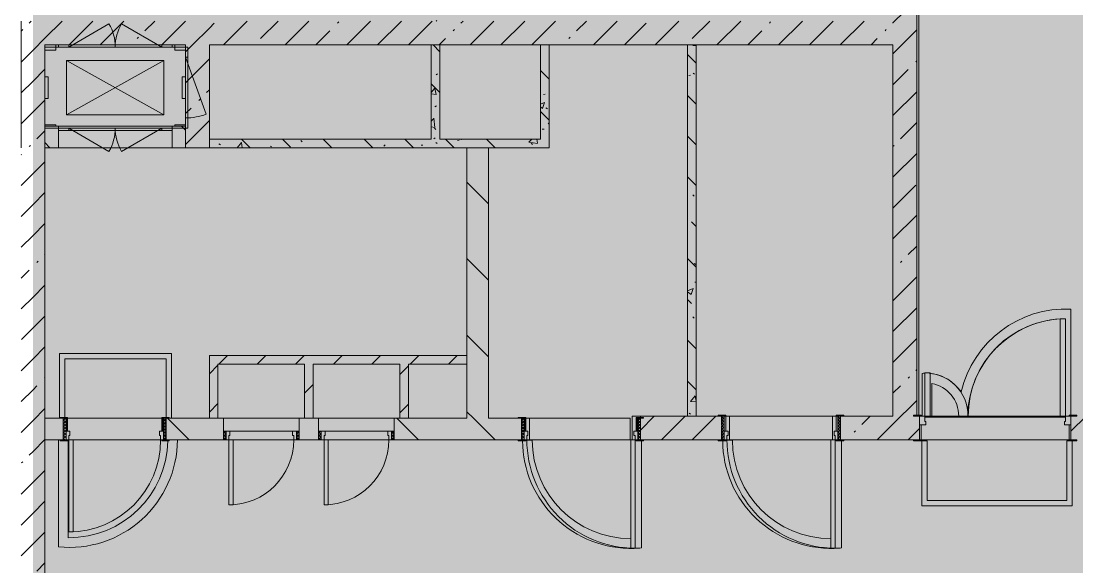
# Model space of a CAD drawing. Header units: millimetres. Extents: x 81731 to 272849, y -8553 to 29000.
# Drawn here: x 230589 to 240349, y 12227 to 17269 of the extents above; entities that cross this region are included whole.
import ezdxf

# ---------------------------------------------------------------- set-up
doc = ezdxf.new("R2010")
doc.units = ezdxf.units.MM
doc.layers.add('A-DETL-GENF-1', color=7, linetype='Continuous', lineweight=9, true_color=0xc0c0c0, transparency=0.4)
for name, color, linetype, lineweight, true_color in [('A-DOOR-3', 7, 'Continuous', 5, 0xb7b7b7), ('A-DOOR-4', 7, 'Continuous', 5, 0xe2e2e2), ('A-DOOR-5', 7, 'Continuous', 5, 0xaaaaaa), ('A-DOOR-FRAM-2', 7, 'Continuous', 5, 0xe2e2e2), ('A-DOOR-FRAM-3', 7, 'Continuous', 5, 0xb7b7b7), ('A-DOOR-FRAM-4', 7, 'Continuous', 5, 0xaaaaaa), ('A-FLOR-2', 7, 'Continuous', 5, 0xb7b7b7), ('A-GENM-2', 7, 'Continuous', 5, 0x737373), ('A-WALL-8', 7, 'Continuous', 9, 0x737373), ('I-WALL-25', 7, 'Continuous', 5, 0x737373), ('I-WALL-26', 7, 'Continuous', 5, 0x787878), ('M-EQPM-3', 7, 'Continuous', 5, 0x737373)]:
    doc.layers.add(name, color=color, linetype=linetype, lineweight=lineweight, true_color=true_color)
doc.layers.add('I-WALL-24', color=7, linetype='Continuous', lineweight=5)
pattern_1 = [(45, (145838.57, 0), (-285.1231, 285.1231), []), (45, (146123.7, 0), (-285.1231, 285.1231), [504.031, -100.806, 16.764, -84.042])]
pattern_2 = [(135, (145838.57, 0), (-353.5534, -353.5534), [])]
pattern_3 = [(135, (145838.57, 0), (-377.1708, -377.1708), [533.4, -88.9, 17.78, -88.9]), (135, (145838.57, 376.94), (-377.1708, -377.1708), []), (50, (145838.57, 0), (637.6445, -55.7866), [66.675, -733.425]), (355, (145838.6, 0), (-123.3494, 668.699), [53.34, -586.74]), (100.451, (145891.7, -4.65), (514.299, 612.908), [56.665, -623.315]), (46.184, (145838.6, 177.8), (948.7764, -147.15), [100.012, -1100.137]), (96.636, (145917.6, 165.5), (830.909, 865.997), [84.998, -934.973]), (351.184, (145838.6, 177.8), (830.918, 865.988), [80.01, -880.11]), (21, (145927.47, 133.35), (530.6506, -357.9283), [66.675, -733.425]), (326, (145927.5, 133.35), (216.308, 644.6585), [53.34, -586.74]), (71.451, (145971.7, 103.5), (746.9596, 286.7243), [56.665, -623.315]), (37.5, (145838.57, 0), (10.81053, 295.9426), [16.764, -562.864, 16.764, -578.866, -588.962]), (37.5, (145838.57, 0), (10.81053, 295.9426), [-1175.258, 16.764, -572.198]), (7.5, (145838.57, 0), (233.8692, 350.6318), [16.764, -322.834, 16.764, -549.529, -224.472]), (7.5, (145838.57, 0), (233.8692, 350.6318), [-905.891, 16.764, -207.708]), (327.5, (145640.32, 0), (474.5678, -20.0513), [16.764, -205.486, 16.764, -676.656, -920.115]), (327.5, (145640.32, 0), (474.5678, -20.0513), [-915.67, 16.764, -903.351]), (317.5, (145551.42, 0), (518.4522, 88.9934), [16.764, -272.161, 16.764, -443.738, -653.415]), (317.5, (145551.42, 0), (518.4522, 88.9934), [-749.427, 16.764, -636.651])]
pattern_4 = [(45, (145838.57, 0), (-176.7767, 176.7767), [])]

# ---------------------------------------------------------------- blocks, each defined once
blk = doc.blocks.new('110_Дверь_СКБ_1Ст_Внутренняя1 - Д-8 950x2100h_охрана-V99-2_4_3_птичка')
at = {"layer": 'A-DOOR-4'}
h = blk.add_hatch(color=256, dxfattribs=at)
h.paths.add_polyline_path([(-437.5, 100), (-437.5, 20), (-402.5, 20), (-402.5, 60), (-412.5, 60), (-416.2, 100)])
h.paths.add_polyline_path([(437.5, 100), (437.5, 60), (427.5, 60), (427.5, 20), (462.5, 20), (462.5, 100)])
at = {"layer": 'A-DOOR-5'}
h = blk.add_hatch(dxfattribs=at)
h.set_pattern_fill('FP_6', color=256, style=0, pattern_type=2)
h.set_pattern_definition([(135, (1826.41, 164.685), (-14.14214, -14.14214), []), (225, (1826.41, 164.685), (14.14214, -14.14214), [])])
h.paths.add_polyline_path([(487.5, 100), (462.5, 100), (462.5, -100), (487.5, -100), (487.5, -34.8)])
at = {"layer": 'A-DOOR-FRAM-2'}
for points in [[(397.5, 950), (397.5, 100), (437.5, 100), (437.5, 950)], [(-492.5, 108), (-492.5, 100), (-422.5, 100), (-422.5, 108)], [(511.4, 108), (447.5, 108), (447.5, 100), (517.5, 100), (517.5, 108)], [(-422.5, 20), (-437.5, 20), (-437.5, -100), (-422.5, -100), (-422.5, -34.8)], [(462.5, 20), (447.5, 20), (447.5, -100), (462.5, -100), (462.5, -34.8)], [(-492.5, -100), (-492.5, -108), (-422.5, -108), (-422.5, -100)], [(517.5, -100), (447.5, -100), (447.5, -108), (517.5, -108)]]:
    blk.add_hatch(color=256, dxfattribs=at).paths.add_polyline_path(points)
at = {"layer": 'A-DOOR-FRAM-4'}
h = blk.add_hatch(dxfattribs=at)
h.set_pattern_fill('FP_7', color=256, style=0, pattern_type=2)
h.set_pattern_definition([(45, (-296.384, 164.685), (-14.1421, 14.1421), []), (135, (-296.384, 164.685), (-14.1421, -14.1421), [])])
h.paths.add_polyline_path([(-437.5, 100), (-462.5, 100), (-462.5, -100), (-437.5, -100), (-437.5, -34.8)])
at = {"layer": 'A-DOOR-3'}
for p, q in [((437.5, 950), (397.5, 950)), ((397.5, 950), (397.5, 100)), ((437.5, 100), (437.5, 950)), ((397.5, 100), (437.5, 100))]:
    blk.add_line(p, q, dxfattribs=at)
blk.add_arc((437.5, 100), 850, 90, 180, dxfattribs=at)
at = {"layer": 'A-DOOR-FRAM-3'}
for p, q in [((-422.5, 108), (-492.5, 108)), ((-492.5, 108), (-492.5, 100)), ((-492.5, 100), (-422.5, 100)), ((-437.5, 100), (-462.5, 100)), ((-462.5, 100), (-462.5, -100)), ((-412.5, 100), (-437.5, 100)), ((-437.5, 100), (-437.5, 20)), ((-437.5, -100), (-437.5, 100)), ((-422.5, 100), (-437.5, 100)), ((-437.5, 100), (-437.5, 99)), ((-437.5, 99), (-422.5, 99)), ((-422.5, 100), (-422.5, 108)), ((-422.5, 99), (-422.5, 100)), ((-412.5, 60), (-412.5, 100)), ((437.5, 100), (437.5, 60)), ((462.5, 100), (437.5, 100)), ((517.5, 108), (447.5, 108)), ((447.5, 108), (447.5, 100)), ((462.5, 100), (447.5, 100)), ((447.5, 100), (447.5, 99)), ((447.5, 100), (517.5, 100)), ((447.5, 99), (462.5, 99)), ((462.5, 20), (462.5, 100)), ((487.5, 100), (462.5, 100)), ((462.5, 100), (462.5, -100)), ((462.5, 99), (462.5, 100)), ((487.5, -100), (487.5, 100)), ((517.5, 100), (517.5, 108)), ((-437.5, 20), (-402.5, 20)), ((-422.5, 20), (-437.5, 20)), ((-437.5, 20), (-437.5, -100)), ((-422.5, -100), (-422.5, 20)), ((-402.5, 60), (-412.5, 60)), ((-402.5, 20), (-402.5, 60)), ((437.5, 60), (427.5, 60)), ((427.5, 60), (427.5, 20)), ((427.5, 20), (462.5, 20)), ((462.5, 20), (447.5, 20)), ((447.5, 20), (447.5, -100)), ((462.5, -100), (462.5, 20)), ((-422.5, -100), (-492.5, -100)), ((-492.5, -100), (-492.5, -108)), ((-492.5, -108), (-422.5, -108)), ((-462.5, -100), (-437.5, -100)), ((-437.5, -100), (-422.5, -100)), ((-422.5, -108), (-422.5, -100)), ((447.5, -100), (462.5, -100)), ((517.5, -100), (447.5, -100)), ((447.5, -100), (447.5, -108)), ((447.5, -108), (517.5, -108)), ((462.5, -100), (487.5, -100)), ((517.5, -108), (517.5, -100))]:
    blk.add_line(p, q, dxfattribs=at)
blk = doc.blocks.new('DOR_Проход в стене_Прямоугольный - 1050x1150 EI30-23344994-2_4_3_птичка')
at = {"layer": 'A-DOOR-3'}
for p, q in [((525, 100), (-525, 100)), ((525, -100), (-525, -100))]:
    blk.add_line(p, q, dxfattribs=at)
blk = doc.blocks.new('110_Дверь_СКБ_2Ст - Д-1_л_Лестничная клетка EIS60 2-32142534-2_4_3_птичка')
at = {"layer": 'A-DOOR-4'}
for points in [[(662.5, 110), (662.5, 1010), (612.5, 1010), (612.5, 110)], [(-587.5, 510), (-637.5, 510), (-637.5, 110), (-587.5, 110), (-587.5, 433.2)], [(712.5, 30), (697.5, 30), (697.5, -110), (712.5, -110), (712.5, -30.6)]]:
    blk.add_hatch(color=256, dxfattribs=at).paths.add_polyline_path(points)
h = blk.add_hatch(color=256, dxfattribs=at)
h.paths.add_polyline_path([(712.5, 110), (662.5, 110), (662.5, 60), (652.5, 60), (652.5, 30), (712.5, 30)])
h.paths.add_polyline_path([(-627.5, 30), (-627.5, 60), (-637.5, 60), (-637.5, 110), (-687.5, 110), (-687.5, 30)])
at = {"layer": 'A-DOOR-FRAM-2'}
for points in [[(-672.5, 110), (-672.5, 118), (-742.5, 118), (-742.5, 110)], [(767.5, 110), (767.5, 118), (697.5, 118), (697.5, 110)], [(-672.5, 30), (-687.5, 30), (-687.5, -110), (-672.5, -110), (-672.5, -30.6)], [(-672.5, -110), (-742.5, -110), (-742.5, -118), (-672.5, -118)], [(767.5, -118), (767.5, -110), (697.5, -110), (697.5, -118)]]:
    blk.add_hatch(color=256, dxfattribs=at).paths.add_polyline_path(points)
at = {"layer": 'A-DOOR-3'}
for p, q in [((662.5, 1010), (612.5, 1010)), ((612.5, 1010), (612.5, 110)), ((662.5, 110), (662.5, 1010)), ((-637.5, 510), (-637.5, 110)), ((-587.5, 510), (-637.5, 510)), ((-587.5, 110), (-587.5, 510)), ((-637.5, 110), (-587.5, 110)), ((612.5, 110), (662.5, 110))]:
    blk.add_line(p, q, dxfattribs=at)
for centre, radius, start, end in [((662.5, 110), 900, 90, 180), ((-637.5, 110), 400, 360, 90)]:
    blk.add_arc(centre, radius, start, end, dxfattribs=at)
at = {"layer": 'A-DOOR-FRAM-3'}
for p, q in [((-672.5, 118), (-742.5, 118)), ((-742.5, 118), (-742.5, 110)), ((-742.5, 110), (-672.5, 110)), ((-637.5, 110), (-687.5, 110)), ((-687.5, 110), (-687.5, 30)), ((-672.5, 110), (-672.5, 118)), ((-637.5, 60), (-637.5, 110)), ((662.5, 110), (662.5, 60)), ((712.5, 110), (662.5, 110)), ((767.5, 118), (697.5, 118)), ((697.5, 118), (697.5, 110)), ((697.5, 110), (767.5, 110)), ((712.5, 30), (712.5, 110)), ((767.5, 110), (767.5, 118)), ((-687.5, 30), (-627.5, 30)), ((-672.5, 30), (-687.5, 30)), ((-687.5, 30), (-687.5, -110)), ((-672.5, -110), (-672.5, 30)), ((-627.5, 60), (-637.5, 60)), ((-627.5, 30), (-627.5, 60)), ((662.5, 60), (652.5, 60)), ((652.5, 60), (652.5, 30)), ((652.5, 30), (712.5, 30)), ((712.5, 30), (697.5, 30)), ((697.5, 30), (697.5, -110)), ((712.5, -110), (712.5, 30)), ((-672.5, -110), (-742.5, -110)), ((-742.5, -110), (-742.5, -118)), ((-742.5, -118), (-672.5, -118)), ((-687.5, -110), (-672.5, -110)), ((-672.5, -118), (-672.5, -110)), ((697.5, -110), (712.5, -110)), ((767.5, -110), (697.5, -110)), ((697.5, -110), (697.5, -118)), ((697.5, -118), (767.5, -118)), ((767.5, -118), (767.5, -110))]:
    blk.add_line(p, q, dxfattribs=at)
blk = doc.blocks.new('110_Дверь_СКБ_1Ст_Внутренняя1 - Д-3 _п_ 1100x2100h_много всего-32102842-2_4_3_птичка')
at = {"layer": 'A-DOOR-4'}
h = blk.add_hatch(color=256, dxfattribs=at)
h.paths.add_polyline_path([(512.5, 110), (512.5, 70), (502.5, 70), (502.5, 30), (537.5, 30), (537.5, 110)])
h.paths.add_polyline_path([(-487.5, 110), (-512.5, 110), (-512.5, 30), (-477.5, 30), (-477.5, 70), (-487.5, 70)])
at = {"layer": 'A-DOOR-5'}
h = blk.add_hatch(dxfattribs=at)
h.set_pattern_fill('FP_21', color=256, style=0, pattern_type=2)
h.set_pattern_definition([(135, (1751.41, 174.685), (-14.14214, -14.14214), []), (225, (1751.41, 174.685), (14.14214, -14.14214), [])])
h.paths.add_polyline_path([(537.5, 110), (541.3, -110), (562.5, -110), (562.5, 110)])
at = {"layer": 'A-DOOR-FRAM-2'}
for points in [[(-487.5, 1110), (-487.5, 110), (-447.5, 110), (-447.5, 1110)], [(-567.5, 118), (-567.5, 110), (-497.5, 110), (-497.5, 118)], [(592.5, 118), (522.5, 118), (522.5, 110), (592.5, 110)], [(-497.5, 30), (-512.5, 30), (-512.5, -110), (-497.5, -110), (-497.5, -24.8)], [(537.5, 30), (522.5, 30), (522.5, -110), (537.5, -110), (537.5, -24.8)], [(-567.5, -110), (-567.5, -118), (-497.5, -118), (-497.5, -110)], [(541.3, -110), (522.5, -110), (522.5, -118), (592.5, -118), (592.5, -110)]]:
    blk.add_hatch(color=256, dxfattribs=at).paths.add_polyline_path(points)
at = {"layer": 'A-DOOR-FRAM-4'}
h = blk.add_hatch(dxfattribs=at)
h.set_pattern_fill('FP_22', color=256, style=0, pattern_type=2)
h.set_pattern_definition([(45, (-371.384, 174.685), (-14.1421, 14.1421), []), (135, (-371.384, 174.685), (-14.1421, -14.1421), [])])
h.paths.add_polyline_path([(-512.5, 110), (-537.5, 110), (-537.5, -110), (-512.5, -110), (-512.5, -24.8)])
at = {"layer": 'A-DOOR-3'}
for p, q in [((-487.5, 1110), (-487.5, 110)), ((-447.5, 1110), (-487.5, 1110)), ((-447.5, 110), (-447.5, 1110)), ((-487.5, 110), (-447.5, 110))]:
    blk.add_line(p, q, dxfattribs=at)
blk.add_arc((-487.5, 110), 1000, 360, 90, dxfattribs=at)
at = {"layer": 'A-DOOR-FRAM-3'}
for p, q in [((-497.5, 118), (-567.5, 118)), ((-567.5, 118), (-567.5, 110)), ((-567.5, 110), (-497.5, 110)), ((-512.5, 110), (-537.5, 110)), ((-537.5, 110), (-537.5, -110)), ((-487.5, 110), (-512.5, 110)), ((-512.5, 110), (-512.5, 30)), ((-512.5, -110), (-512.5, 110)), ((-497.5, 110), (-512.5, 110)), ((-512.5, 110), (-512.5, 109)), ((-512.5, 109), (-497.5, 109)), ((-497.5, 110), (-497.5, 118)), ((-497.5, 109), (-497.5, 110)), ((-487.5, 70), (-487.5, 110)), ((512.5, 110), (512.5, 70)), ((537.5, 110), (512.5, 110)), ((592.5, 118), (522.5, 118)), ((522.5, 118), (522.5, 110)), ((537.5, 110), (522.5, 110)), ((522.5, 110), (522.5, 109)), ((522.5, 110), (592.5, 110)), ((522.5, 109), (537.5, 109)), ((537.5, 30), (537.5, 110)), ((562.5, 110), (537.5, 110)), ((537.5, 110), (537.5, -110)), ((537.5, 109), (537.5, 110)), ((562.5, -24.8), (562.5, 110)), ((592.5, 110), (592.5, 118)), ((-512.5, 30), (-477.5, 30)), ((-497.5, 30), (-512.5, 30)), ((-512.5, 30), (-512.5, -110)), ((-497.5, -110), (-497.5, 30)), ((-477.5, 70), (-487.5, 70)), ((-477.5, 30), (-477.5, 70)), ((512.5, 70), (502.5, 70)), ((502.5, 70), (502.5, 30)), ((502.5, 30), (537.5, 30)), ((537.5, 30), (522.5, 30)), ((522.5, 30), (522.5, -110)), ((537.5, -110), (537.5, 30)), ((562.5, -110), (562.5, -28.5)), ((-497.5, -110), (-567.5, -110)), ((-567.5, -110), (-567.5, -118)), ((-567.5, -118), (-497.5, -118)), ((-537.5, -110), (-512.5, -110)), ((-512.5, -110), (-497.5, -110)), ((-497.5, -118), (-497.5, -110)), ((522.5, -110), (537.5, -110)), ((592.5, -110), (522.5, -110)), ((522.5, -110), (522.5, -118)), ((522.5, -118), (592.5, -118)), ((541.3, -110), (562.5, -110)), ((592.5, -118), (592.5, -110))]:
    blk.add_line(p, q, dxfattribs=at)
blk = doc.blocks.new('110_Дверь_СКБ_1Ст_Внутренняя1 - Д-3 _п_ 1100x2100h_много всего-32102838-2_4_3_птичка')
at = {"layer": 'A-DOOR-4'}
h = blk.add_hatch(color=256, dxfattribs=at)
h.paths.add_polyline_path([(512.5, 100), (512.5, 60), (502.5, 60), (502.5, 20), (537.5, 20), (537.5, 100)])
h.paths.add_polyline_path([(-487.5, 100), (-512.5, 100), (-512.5, 20), (-477.5, 20), (-477.5, 60), (-487.5, 60)])
at = {"layer": 'A-DOOR-5'}
h = blk.add_hatch(dxfattribs=at)
h.set_pattern_fill('FP_23', color=256, style=0, pattern_type=2)
h.set_pattern_definition([(135, (1751.41, 164.685), (-14.14214, -14.14214), []), (225, (1751.41, 164.685), (14.14214, -14.14214), [])])
h.paths.add_polyline_path([(562.5, 100), (537.5, 100), (537.5, -100), (562.5, -100), (562.5, -34.8)])
at = {"layer": 'A-DOOR-FRAM-2'}
for points in [[(-487.5, 1100), (-487.5, 100), (-447.5, 100), (-447.5, 1100)], [(-567.5, 108), (-567.5, 100), (-497.5, 100), (-497.5, 108)], [(592.5, 108), (522.5, 108), (522.5, 100), (592.5, 100)], [(-497.5, 20), (-512.5, 20), (-512.5, -100), (-497.5, -100), (-497.5, -34.8)], [(537.5, 20), (522.5, 20), (522.5, -100), (537.5, -100), (537.5, -34.8)], [(-567.5, -100), (-567.5, -108), (-497.5, -108), (-497.5, -100)], [(592.5, -100), (522.5, -100), (522.5, -108), (592.5, -108)]]:
    blk.add_hatch(color=256, dxfattribs=at).paths.add_polyline_path(points)
at = {"layer": 'A-DOOR-FRAM-4'}
h = blk.add_hatch(dxfattribs=at)
h.set_pattern_fill('FP_24', color=256, style=0, pattern_type=2)
h.set_pattern_definition([(45, (-371.384, 164.685), (-14.1421, 14.1421), []), (135, (-371.384, 164.685), (-14.1421, -14.1421), [])])
h.paths.add_polyline_path([(-512.5, 100), (-537.5, 100), (-537.5, -100), (-512.5, -100), (-512.5, -34.8)])
at = {"layer": 'A-DOOR-3'}
for p, q in [((-487.5, 1100), (-487.5, 100)), ((-447.5, 1100), (-487.5, 1100)), ((-447.5, 100), (-447.5, 1100)), ((-487.5, 100), (-447.5, 100))]:
    blk.add_line(p, q, dxfattribs=at)
blk.add_arc((-487.5, 100), 1000, 360, 90, dxfattribs=at)
at = {"layer": 'A-DOOR-FRAM-3'}
for p, q in [((-497.5, 108), (-567.5, 108)), ((-567.5, 108), (-567.5, 100)), ((-567.5, 100), (-497.5, 100)), ((-512.5, 100), (-537.5, 100)), ((-537.5, 100), (-537.5, -100)), ((-487.5, 100), (-512.5, 100)), ((-512.5, 100), (-512.5, 20)), ((-512.5, -100), (-512.5, 100)), ((-497.5, 100), (-512.5, 100)), ((-512.5, 100), (-512.5, 99)), ((-512.5, 99), (-497.5, 99)), ((-497.5, 100), (-497.5, 108)), ((-497.5, 99), (-497.5, 100)), ((-487.5, 60), (-487.5, 100)), ((512.5, 100), (512.5, 60)), ((537.5, 100), (512.5, 100)), ((592.5, 108), (522.5, 108)), ((522.5, 108), (522.5, 100)), ((537.5, 100), (522.5, 100)), ((522.5, 100), (522.5, 99)), ((522.5, 100), (592.5, 100)), ((522.5, 99), (537.5, 99)), ((537.5, 20), (537.5, 100)), ((562.5, 100), (537.5, 100)), ((537.5, 100), (537.5, -100)), ((537.5, 99), (537.5, 100)), ((562.5, -100), (562.5, 100)), ((592.5, 100), (592.5, 108)), ((-512.5, 20), (-477.5, 20)), ((-497.5, 20), (-512.5, 20)), ((-512.5, 20), (-512.5, -100)), ((-497.5, -100), (-497.5, 20)), ((-477.5, 60), (-487.5, 60)), ((-477.5, 20), (-477.5, 60)), ((512.5, 60), (502.5, 60)), ((502.5, 60), (502.5, 20)), ((502.5, 20), (537.5, 20)), ((537.5, 20), (522.5, 20)), ((522.5, 20), (522.5, -100)), ((537.5, -100), (537.5, 20)), ((-497.5, -100), (-567.5, -100)), ((-567.5, -100), (-567.5, -108)), ((-567.5, -108), (-497.5, -108)), ((-537.5, -100), (-512.5, -100)), ((-512.5, -100), (-497.5, -100)), ((-497.5, -108), (-497.5, -100)), ((522.5, -100), (537.5, -100)), ((592.5, -100), (522.5, -100)), ((522.5, -100), (522.5, -108)), ((522.5, -108), (592.5, -108)), ((537.5, -100), (562.5, -100)), ((592.5, -108), (592.5, -100))]:
    blk.add_line(p, q, dxfattribs=at)
blk = doc.blocks.new('160_Подъемник - 160_Подъемник-23521422-2_4_3_птичка')
at = {"layer": 'A-GENM-2'}
for p, q in [((220, 0), (592.4, 215)), ((220, 0), (592.4, 215)), ((1080, 0), (707.6, 215)), ((1080, 0), (707.6, 215)), ((-20, -95), (-20, 0)), ((-20, 0), (0, 0)), ((0, 0), (0, -95)), ((220, 20), (125, 20)), ((125, 20), (125, 0)), ((220, 20), (125, 20)), ((125, 20), (125, 0)), ((220, 0), (220, 20)), ((1080, 20), (220, 20)), ((220, 20), (1080, 20)), ((220, 0), (220, 20)), ((1080, 20), (220, 20)), ((220, 20), (1080, 20)), ((1080, 0), (1080, 20)), ((1080, 20), (1175, 20)), ((1080, 0), (1080, 20)), ((1080, 20), (1175, 20)), ((1175, 20), (1175, 0)), ((1175, 20), (1175, 0)), ((0, -95), (-20, -95)), ((-20, -95), (-20, -655)), ((-20, -655), (-20, -95)), ((125, 0), (220, 0)), ((125, 0), (220, 0)), ((1175, 0), (1080, 0)), ((1175, 0), (1080, 0)), ((0, -655), (-191.5, -128.8)), ((0, -655), (-20, -655)), ((-20, -655), (-20, -750)), ((0, -750), (0, -655)), ((-20, -750), (0, -750)), ((125, -770), (125, -750)), ((125, -750), (220, -750)), ((125, -770), (125, -750)), ((125, -750), (220, -750)), ((220, -770), (125, -770)), ((220, -770), (125, -770)), ((220, -750), (220, -770)), ((220, -750), (592.4, -965)), ((220, -750), (220, -770)), ((220, -750), (592.4, -965)), ((1080, -770), (220, -770)), ((220, -770), (1080, -770)), ((220, -770), (792, -770)), ((1080, -770), (508, -770)), ((1080, -750), (707.6, -965)), ((1080, -750), (707.6, -965)), ((1080, -750), (1080, -770)), ((1175, -750), (1080, -750)), ((1080, -750), (1080, -770)), ((1175, -750), (1080, -750)), ((1080, -770), (1175, -770)), ((1080, -770), (1175, -770)), ((1175, -770), (1175, -750)), ((1175, -770), (1175, -750))]:
    blk.add_line(p, q, dxfattribs=at)
for centre, radius, start, end in [((220, 0), 430, 0, 30), ((220, 0), 430, 0, 30), ((1080, 0), 430, 150, 180), ((1080, 0), 430, 150, 180), ((0, -655), 560, 90, 110), ((220, -750), 430, 330, 0), ((220, -750), 430, 330, 0), ((1080, -750), 430, 180, 210), ((1080, -750), 430, 180, 210)]:
    blk.add_arc(centre, radius, start, end, dxfattribs=at)
at = {"layer": 'M-EQPM-3'}
for p, q in [((1300, 0), (0, 0)), ((0, 0), (0, -750)), ((1300, -750), (1300, 0)), ((1100, -625), (200, -125)), ((200, -625), (1100, -125)), ((1100, -125), (200, -125)), ((200, -125), (200, -625)), ((1100, -625), (1100, -125)), ((200, -625), (1100, -625)), ((0, -750), (1300, -750))]:
    blk.add_line(p, q, dxfattribs=at)
blk = doc.blocks.new('Закладная деталь приямка - 200_100-20924312-2_4_3_птичка')
at = {"layer": 'M-EQPM-3'}
for p, q in [((85000, 16755), (84970, 16755)), ((85000, 16755), (84970, 16755)), ((85000, 16555), (85000, 16755)), ((85000, 16755), (85000, 16555)), ((84970, 16555), (85000, 16555)), ((85000, 16555), (84970, 16555))]:
    blk.add_line(p, q, dxfattribs=at)
blk = doc.blocks.new('Закладная деталь приямка - 200_100-V157-2_4_3_птичка')
at = {"layer": 'M-EQPM-3'}
for p, q in [((86240, 16755), (86240, 16555)), ((86240, 16555), (86240, 16755)), ((86270, 16755), (86240, 16755)), ((86240, 16755), (86270, 16755)), ((86240, 16555), (86270, 16555)), ((86240, 16555), (86270, 16555))]:
    blk.add_line(p, q, dxfattribs=at)
blk = doc.blocks.new('Закладная деталь приямка - 150_100-20924311-2_4_3_птичка')
at = {"layer": 'M-EQPM-3'}
for p, q in [((84970, 17000), (85070, 17000)), ((85070, 17000), (84970, 17000)), ((85070, 17050), (85070, 17000)), ((85070, 17050), (85070, 17000))]:
    blk.add_line(p, q, dxfattribs=at)
blk = doc.blocks.new('Закладная деталь приямка - 150_100-V158-2_4_3_птичка')
at = {"layer": 'M-EQPM-3'}
for p, q in [((86170, 17000), (86170, 17050)), ((86170, 17000), (86170, 17050)), ((86270, 17000), (86170, 17000)), ((86170, 17000), (86270, 17000))]:
    blk.add_line(p, q, dxfattribs=at)
blk = doc.blocks.new('Закладная деталь приямка - 150_100-V159-2_4_3_птичка')
at = {"layer": 'M-EQPM-3'}
for p, q in [((86270, 16310), (86170, 16310)), ((86170, 16310), (86270, 16310)), ((86170, 16310), (86170, 16300)), ((86170, 16310), (86170, 16300))]:
    blk.add_line(p, q, dxfattribs=at)
blk = doc.blocks.new('Закладная деталь приямка - 150_100-V160-2_4_3_птичка')
at = {"layer": 'M-EQPM-3'}
for p, q in [((85070, 16310), (84970, 16310)), ((84970, 16310), (85070, 16310)), ((85070, 16300), (85070, 16310)), ((85070, 16310), (85070, 16300))]:
    blk.add_line(p, q, dxfattribs=at)
blk = doc.blocks.new('110_Дверь_СКБ_1Ст - д-18 700x2100h_Технический шкаф ЭОМ и СС-V171-2_4_3_птичка')
at = {"layer": 'A-DOOR-4'}
h = blk.add_hatch(color=256, dxfattribs=at)
h.paths.add_polyline_path([(312.5, 100), (312.5, 60), (302.5, 60), (302.5, 20), (337.5, 20), (337.5, 100)])
h.paths.add_polyline_path([(-287.5, 100), (-312.5, 100), (-312.5, 20), (-277.5, 20), (-277.5, 60), (-287.5, 60)])
at = {"layer": 'A-DOOR-5'}
h = blk.add_hatch(dxfattribs=at)
h.set_pattern_fill('FP_27', color=256, style=0, pattern_type=2)
h.set_pattern_definition([(135, (1951.41, 164.685), (-14.14214, -14.14214), []), (225, (1951.41, 164.685), (14.14214, -14.14214), [])])
h.paths.add_polyline_path([(362.5, 100), (337.5, 100), (337.5, 20), (362.5, 20)])
at = {"layer": 'A-DOOR-FRAM-2'}
blk.add_hatch(color=256, dxfattribs=at).paths.add_polyline_path([(272.5, 700), (272.5, 100), (312.5, 100), (312.5, 700)])
at = {"layer": 'A-DOOR-FRAM-4'}
h = blk.add_hatch(dxfattribs=at)
h.set_pattern_fill('FP_28', color=256, style=0, pattern_type=2)
h.set_pattern_definition([(45, (-171.384, 164.685), (-14.1421, 14.1421), []), (135, (-171.384, 164.685), (-14.1421, -14.1421), [])])
h.paths.add_polyline_path([(-312.5, 100), (-337.5, 100), (-337.5, 20), (-312.5, 20)])
at = {"layer": 'A-DOOR-3'}
for p, q in [((312.5, 700), (272.5, 700)), ((272.5, 700), (272.5, 100)), ((312.5, 100), (312.5, 700)), ((272.5, 100), (312.5, 100))]:
    blk.add_line(p, q, dxfattribs=at)
blk.add_arc((312.5, 100), 600, 90, 180, dxfattribs=at)
at = {"layer": 'A-DOOR-FRAM-3'}
for p, q in [((-312.5, 100), (-337.5, 100)), ((-337.5, 100), (-337.5, 20)), ((-287.5, 100), (-312.5, 100)), ((-312.5, 100), (-312.5, 20)), ((-312.5, 20), (-312.5, 100)), ((-287.5, 60), (-287.5, 100)), ((-287.5, 100), (272.5, 100)), ((312.5, 100), (312.5, 60)), ((337.5, 100), (312.5, 100)), ((337.5, 20), (337.5, 100)), ((362.5, 100), (337.5, 100)), ((337.5, 100), (337.5, 20)), ((362.5, 20), (362.5, 100)), ((-337.5, 20), (-312.5, 20)), ((-312.5, 20), (-277.5, 20)), ((-277.5, 60), (-287.5, 60)), ((-277.5, 20), (-277.5, 60)), ((302.5, 20), (-277.5, 20)), ((312.5, 60), (302.5, 60)), ((302.5, 60), (302.5, 20)), ((302.5, 20), (337.5, 20)), ((337.5, 20), (362.5, 20))]:
    blk.add_line(p, q, dxfattribs=at)

msp = doc.modelspace()

# ---------------------------------------------------------------- hatches: boundary and pattern name
at = {"layer": 'A-DETL-GENF-1'}
msp.add_hatch(color=256, dxfattribs=at).paths.add_polyline_path([(268055.5, -258), (271076.6, -258), (271076.6, 21558), (239146.6, 21558), (239146.6, 27348), (230698.6, 27348), (230698.6, 5750), (235040.6, 5750), (235040.6, -258), (267128, -258)])
at = {"layer": 'I-WALL-24'}
h = msp.add_hatch(dxfattribs=at)
h.set_pattern_fill('FP_74', color=256, style=0, pattern_type=2)
h.set_pattern_definition(pattern_1)
h.paths.add_polyline_path([(238868.6, 13400), (238868.6, 13620), (238838.6, 13620), (238838.6, 13628), (238868.6, 13628), (238868.6, 21550), (238648.6, 21550), (238648.6, 13400), (238838.6, 13400)])
h = msp.add_hatch(dxfattribs=at)
h.set_pattern_fill('FP_74', color=256, style=0, pattern_type=2)
h.set_pattern_definition(pattern_1)
h.paths.add_polyline_path([(230588.6, 16300), (230698.6, 16300), (230698.6, 17270), (230588.6, 17270), (230588.6, 17005.5)])
h = msp.add_hatch(dxfattribs=at)
h.set_pattern_fill('FP_74', color=256, style=0, pattern_type=2)
h.set_pattern_definition(pattern_1)
h.paths.add_polyline_path([(230808.6, 16300), (230808.6, 17270), (230698.6, 17270), (230698.6, 16300)])
h = msp.add_hatch(dxfattribs=at)
h.set_pattern_fill('FP_74', color=256, style=0, pattern_type=2)
h.set_pattern_definition(pattern_1)
h.paths.add_polyline_path([(232108.6, 17050), (232328.6, 17050), (232328.6, 17270), (230808.6, 17270), (230808.6, 17050), (231882.2, 17050)])
h = msp.add_hatch(dxfattribs=at)
h.set_pattern_fill('FP_74', color=256, style=0, pattern_type=2)
h.set_pattern_definition(pattern_1)
h.paths.add_polyline_path([(238648.6, 17050), (238648.6, 17270), (232328.6, 17270), (232328.6, 17050), (237975.7, 17050)])
h = msp.add_hatch(dxfattribs=at)
h.set_pattern_fill('FP_74', color=256, style=0, pattern_type=2)
h.set_pattern_definition(pattern_1)
h.paths.add_polyline_path([(232328.6, 16100), (232328.6, 17050), (232108.6, 17050), (232108.6, 16100)])
h = msp.add_hatch(dxfattribs=at)
h.set_pattern_fill('FP_74', color=256, style=0, pattern_type=2)
h.set_pattern_definition(pattern_1)
h.paths.add_polyline_path([(230698.6, 10400), (230698.6, 16300), (230588.6, 16300), (230588.6, 10400)])
h = msp.add_hatch(dxfattribs=at)
h.set_pattern_fill('FP_74', color=256, style=0, pattern_type=2)
h.set_pattern_definition(pattern_1)
h.paths.add_polyline_path([(230698.6, 10400), (230808.6, 10400), (230808.6, 16300), (230698.6, 16300), (230698.6, 10642.6)])
h = msp.add_hatch(dxfattribs=at)
h.set_pattern_fill('FP_77', color=256, style=0, pattern_type=2)
h.set_pattern_definition(pattern_2)
h.paths.add_polyline_path([(230808.6, 16100), (230933.6, 16100), (230933.6, 16300), (230808.6, 16300)])
h.paths.add_polyline_path([(232108.6, 16100), (232108.6, 16300), (231983.6, 16300), (231983.6, 16100)])
h = msp.add_hatch(dxfattribs=at)
h.set_pattern_fill('FP_77', color=256, style=0, pattern_type=2)
h.set_pattern_definition(pattern_2)
h.paths.add_polyline_path([(234908.6, 13600), (234908.6, 16100), (234708.6, 16100), (234708.6, 13600), (234893.7, 13600)])
h = msp.add_hatch(dxfattribs=at)
h.set_pattern_fill('FP_78', color=256, style=0, pattern_type=2)
h.set_pattern_definition(pattern_4)
h.paths.add_polyline_path([(232408.6, 13600), (232408.6, 14180), (232328.6, 14180), (232328.6, 13600)])
h = msp.add_hatch(dxfattribs=at)
h.set_pattern_fill('FP_78', color=256, style=0, pattern_type=2)
h.set_pattern_definition(pattern_4)
h.paths.add_polyline_path([(232408.6, 14100), (234708.6, 14100), (234708.6, 14180), (232408.6, 14180), (232408.6, 14113.3)])
h = msp.add_hatch(dxfattribs=at)
h.set_pattern_fill('FP_78', color=256, style=0, pattern_type=2)
h.set_pattern_definition(pattern_4)
h.paths.add_polyline_path([(233288.6, 13600), (233288.6, 14100), (233208.6, 14100), (233208.6, 13600)])
h = msp.add_hatch(dxfattribs=at)
h.set_pattern_fill('FP_78', color=256, style=0, pattern_type=2)
h.set_pattern_definition(pattern_4)
h.paths.add_polyline_path([(234168.6, 13600), (234168.6, 14100), (234088.6, 14100), (234088.6, 13600)])
h = msp.add_hatch(dxfattribs=at)
h.set_pattern_fill('FP_77', color=256, style=0, pattern_type=2)
h.set_pattern_definition(pattern_2)
h.paths.add_polyline_path([(230948.6, 13400), (230978.6, 13400), (230978.6, 13600), (230808.6, 13600), (230808.6, 13400)])
h.paths.add_polyline_path([(231958.6, 13400), (232458.6, 13400), (232458.6, 13600), (231928.6, 13600), (231928.6, 13400)])
h.paths.add_polyline_path([(233158.6, 13400), (233338.6, 13400), (233338.6, 13600), (233158.6, 13600), (233158.6, 13480)])
h = msp.add_hatch(dxfattribs=at)
h.set_pattern_fill('FP_77', color=256, style=0, pattern_type=2)
h.set_pattern_definition(pattern_2)
h.paths.add_polyline_path([(234664.8, 13400), (235213.6, 13400), (235213.6, 13600), (234038.6, 13600), (234038.6, 13400)])
h = msp.add_hatch(dxfattribs=at)
h.set_pattern_fill('FP_74', color=256, style=0, pattern_type=2)
h.set_pattern_definition(pattern_1)
h.paths.add_polyline_path([(236343.6, 13400), (237063.6, 13400), (237063.6, 13620), (236313.6, 13620), (236313.6, 13608), (236343.6, 13608), (236343.6, 13600), (236313.6, 13600), (236313.6, 13400)])
h.paths.add_polyline_path([(238374.9, 13400), (238648.6, 13400), (238648.6, 13620), (238163.6, 13620), (238163.6, 13400), (238193.6, 13400)])
h = msp.add_hatch(dxfattribs=at)
h.set_pattern_fill('FP_74', color=256, style=0, pattern_type=2)
h.set_pattern_definition(pattern_1)
h.paths.add_polyline_path([(240348.6, 13400), (240638.6, 13400), (240638.6, 13620), (240293.6, 13620), (240293.6, 13400)])
h.paths.add_polyline_path([(238868.6, 13400), (238893.6, 13400), (238893.6, 13620), (238868.6, 13620), (238868.6, 13534.8)])
at = {"layer": 'I-WALL-26'}
h = msp.add_hatch(dxfattribs=at)
h.set_pattern_fill('FP_81', color=256, style=0, pattern_type=2)
h.set_pattern_definition(pattern_3)
h.paths.add_polyline_path([(234460.3, 16180), (234460.3, 17050), (234380.3, 17050), (234380.3, 16180)])
h.paths.add_polyline_path([(234460.3, 17270), (234460.3, 21235.8), (234380.3, 21235.8), (234380.3, 17270)])
h = msp.add_hatch(dxfattribs=at)
h.set_pattern_fill('FP_81', color=256, style=0, pattern_type=2)
h.set_pattern_definition(pattern_3)
h.paths.add_polyline_path([(235468.6, 16180), (235468.6, 17050), (235388.6, 17050), (235388.6, 16180)])
h = msp.add_hatch(dxfattribs=at)
h.set_pattern_fill('FP_81', color=256, style=0, pattern_type=2)
h.set_pattern_definition(pattern_3)
h.paths.add_polyline_path([(236829.3, 13620), (236829.3, 17050), (236749.3, 17050), (236749.3, 13620)])
h = msp.add_hatch(dxfattribs=at)
h.set_pattern_fill('FP_81', color=256, style=0, pattern_type=2)
h.set_pattern_definition(pattern_3)
h.paths.add_polyline_path([(235468.6, 16100), (235468.6, 16180), (232328.6, 16180), (232328.6, 16100), (234908.6, 16100)])

# ---------------------------------------------------------------- linework, layer by layer
at = {"layer": 'A-FLOR-2'}
for p, q in [((238888.6, 21130), (238888.6, 13628)), ((240292.1, 13628), (240292.1, 14609.2)), ((230943.3, 14200), (230943.3, 13600)), ((231978.6, 14200), (230943.3, 14200)), ((231978.6, 13600), (231978.6, 14200)), ((230993.3, 13608), (230993.3, 14150)), ((230993.3, 14150), (231928.6, 14150)), ((231928.6, 14150), (231928.6, 13608)), ((238918.1, 14014.7), (238918.1, 13621.1)), ((239008.1, 13621.1), (239008.1, 13920.9)), ((235253.6, 13600), (235288.6, 13600)), ((235288.6, 13600), (235288.6, 13400)), ((236238.6, 13620), (236313.6, 13620)), ((237103.6, 13620), (237138.6, 13620)), ((237138.6, 13620), (237138.6, 13400)), ((238088.6, 13400), (238088.6, 13620)), ((238088.6, 13620), (238123.6, 13620)), ((238918.1, 13621.1), (238943.6, 13621.1)), ((238943.6, 13610), (240243.6, 13610)), ((238993.6, 13621.1), (239008.1, 13621.1)), ((239256.6, 13621.1), (239339.7, 13621.1)), ((240243.6, 13621.1), (240278.6, 13621.1)), ((230934.3, 13400), (230934.3, 12412.1)), ((231024.3, 12497.2), (231024.3, 13400)), ((235314.1, 13397), (235253.6, 13397)), ((236223.6, 13400), (235263.6, 13400)), ((236273.6, 13398), (236263.6, 13398)), ((236324.1, 12403), (236324.1, 13392)), ((237164.1, 13397), (237103.6, 13397)), ((237138.6, 13400), (238073.6, 13400)), ((238123.6, 13398), (238113.6, 13398)), ((238174.1, 12403), (238174.1, 13392)), ((238965.3, 13390.8), (238915.3, 13390.8)), ((238915.3, 13390.8), (238915.3, 12790.8)), ((238965.3, 12840.8), (238965.3, 13390.8)), ((240304.6, 13390.8), (240254.6, 13390.8)), ((240254.6, 13390.8), (240254.6, 12840.8)), ((240304.6, 12790.8), (240304.6, 13390.8)), ((238915.3, 12790.8), (240304.6, 12790.8)), ((240254.6, 12840.8), (238965.3, 12840.8))]:
    msp.add_line(p, q, dxfattribs=at)
for centre, radius, start, end in [((240249.6, 13610.1), 1000, 87.56236, 166.45029), ((240249.6, 13610.1), 910, 93.53335, 179.3074), ((238951.6, 13621.1), 395, 91.16729, 94.87345), ((238951.6, 13621.1), 395, 34.42231, 83.89083), ((238951.6, 13621.1), 305, 360, 79.33549), ((231034.3, 13407.1), 1000, 264.26083, 359.59239), ((231034.3, 13407.1), 910, 269.37036, 359.04725), ((236224.1, 13398), 1000, 180.34644, 271.81103), ((236224.1, 13398), 910, 180.06296, 269.96818), ((238074.1, 13398), 1000, 180.34644, 271.81103), ((238074.1, 13398), 910, 180.06296, 269.96818), ((236224.1, 13398), 1000, 272.26817, 275.73917), ((238074.1, 13398), 1000, 272.26817, 275.73917)]:
    msp.add_arc(centre, radius, start, end, dxfattribs=at)
at = {"layer": 'A-WALL-8'}
for p, q in [((234460.3, 17050), (234380.3, 17050)), ((235468.6, 17050), (235388.6, 17050)), ((236829.3, 17050), (236749.3, 17050)), ((230808.6, 16300), (230808.6, 16100)), ((232328.6, 16180), (232328.6, 16100)), ((234908.6, 16100), (234708.6, 16100)), ((234708.6, 14100), (234708.6, 14180)), ((230808.6, 13600), (230808.6, 13400)), ((232328.6, 13600), (232408.6, 13600)), ((233208.6, 13600), (233288.6, 13600)), ((234088.6, 13600), (234168.6, 13600)), ((236749.3, 13620), (236829.3, 13620))]:
    msp.add_line(p, q, dxfattribs=at)
at = {"layer": 'I-WALL-24'}
msp.add_line((230588.6, 17270), (230588.6, 16100), dxfattribs=at)
at = {"layer": 'I-WALL-25'}
for p, q in [((238868.6, 13628), (238868.6, 21150)), ((230808.6, 17050), (232108.6, 17050)), ((230808.6, 16300), (230808.6, 17050)), ((232108.6, 17050), (232108.6, 16100)), ((232328.6, 16180), (232328.6, 17050)), ((232328.6, 17050), (234380.3, 17050)), ((234380.3, 17050), (234380.3, 16180)), ((234460.3, 17050), (235388.6, 17050)), ((234460.3, 16180), (234460.3, 17050)), ((235388.6, 17050), (235388.6, 16180)), ((235468.6, 17050), (236749.3, 17050)), ((235468.6, 16100), (235468.6, 17050)), ((236749.3, 17050), (236749.3, 13620)), ((236829.3, 17050), (238648.6, 17050)), ((236829.3, 13620), (236829.3, 17050)), ((238648.6, 17050), (238648.6, 13620)), ((230808.6, 16300), (232108.6, 16300)), ((230933.6, 16100), (230933.6, 16300)), ((231983.6, 16300), (231983.6, 16100)), ((234380.3, 16180), (232328.6, 16180)), ((235388.6, 16180), (234460.3, 16180)), ((230808.6, 13600), (230808.6, 16100)), ((230808.6, 16100), (234708.6, 16100)), ((234708.6, 16100), (234708.6, 14180)), ((234908.6, 13600), (234908.6, 16100)), ((234908.6, 16100), (235468.6, 16100)), ((234708.6, 14180), (232328.6, 14180)), ((232328.6, 14180), (232328.6, 13600)), ((232408.6, 14100), (233208.6, 14100)), ((232408.6, 13600), (232408.6, 14100)), ((233208.6, 14100), (233208.6, 13600)), ((233288.6, 14100), (234088.6, 14100)), ((233288.6, 13600), (233288.6, 14100)), ((234088.6, 14100), (234088.6, 13600)), ((234168.6, 14100), (234708.6, 14100)), ((234168.6, 13600), (234168.6, 14100)), ((234708.6, 14100), (234708.6, 13600)), ((230948.6, 13600), (230808.6, 13600)), ((231018.6, 13600), (231888.6, 13600)), ((232328.6, 13600), (231958.6, 13600)), ((232408.6, 13600), (233208.6, 13600)), ((232458.6, 13480), (232458.6, 13600)), ((233158.6, 13600), (233158.6, 13480)), ((233288.6, 13600), (234088.6, 13600)), ((233338.6, 13480), (233338.6, 13600)), ((234038.6, 13600), (234038.6, 13480)), ((234708.6, 13600), (234168.6, 13600)), ((235183.6, 13600), (234908.6, 13600)), ((235288.6, 13600), (236218.6, 13600)), ((236218.6, 13400), (236218.6, 13600)), ((236238.6, 13620), (236238.6, 13400)), ((236749.3, 13620), (236313.6, 13620)), ((236313.6, 13620), (236313.6, 13608)), ((237033.6, 13620), (236829.3, 13620)), ((237138.6, 13620), (238088.6, 13620)), ((238648.6, 13620), (238193.6, 13620)), ((238993.6, 13620), (240193.6, 13620)), ((230808.6, 10400), (230808.6, 13400)), ((230808.6, 13400), (230948.6, 13400)), ((231878.6, 13400), (231068.6, 13400)), ((231958.6, 13400), (232458.6, 13400)), ((233158.6, 13400), (233338.6, 13400)), ((234038.6, 13400), (235183.6, 13400)), ((236343.6, 13400), (237033.6, 13400)), ((237138.6, 13400), (237113.6, 13400)), ((238193.6, 13400), (238838.6, 13400)), ((240278.6, 13400), (238908.6, 13400))]:
    msp.add_line(p, q, dxfattribs=at)

# ---------------------------------------------------------------- block references
at = {"layer": 'A-DOOR-3', "rotation": 180}
for name, p in [('DOR_Проход в стене_Прямоугольный - 1050x1150 EI30-23344994-2_4_3_птичка', (231458.6, 16200)), ('110_Дверь_СКБ_1Ст_Внутренняя1 - Д-8 950x2100h_охрана-V99-2_4_3_птичка', (231466.1, 13500)), ('110_Дверь_СКБ_1Ст_Внутренняя1 - Д-3 _п_ 1100x2100h_много всего-32102838-2_4_3_птичка', (235776.1, 13500)), ('110_Дверь_СКБ_1Ст_Внутренняя1 - Д-3 _п_ 1100x2100h_много всего-32102842-2_4_3_птичка', (237626.1, 13510)), ('110_Дверь_СКБ_1Ст - д-18 700x2100h_Технический шкаф ЭОМ и СС-V171-2_4_3_птичка', (232821.1, 13500)), ('110_Дверь_СКБ_1Ст - д-18 700x2100h_Технический шкаф ЭОМ и СС-V171-2_4_3_птичка', (233701.1, 13500))]:
    msp.add_blockref(name, p, dxfattribs=at)
at = {"layer": 'A-DOOR-3'}
msp.add_blockref('110_Дверь_СКБ_2Ст - Д-1_л_Лестничная клетка EIS60 2-32142534-2_4_3_птичка', (239581.1, 13510), dxfattribs=at)
at = {"layer": 'M-EQPM-3', "rotation": 180}
msp.add_blockref('160_Подъемник - 160_Подъемник-23521422-2_4_3_птичка', (232108.6, 16280), dxfattribs=at)
at = {"layer": 'M-EQPM-3'}
for name in ['Закладная деталь приямка - 150_100-20924311-2_4_3_птичка', 'Закладная деталь приямка - 150_100-V158-2_4_3_птичка', 'Закладная деталь приямка - 200_100-20924312-2_4_3_птичка', 'Закладная деталь приямка - 200_100-V157-2_4_3_птичка', 'Закладная деталь приямка - 150_100-V160-2_4_3_птичка', 'Закладная деталь приямка - 150_100-V159-2_4_3_птичка']:
    msp.add_blockref(name, (145838.6, 0), dxfattribs=at)

doc.saveas('drawing.dxf')
